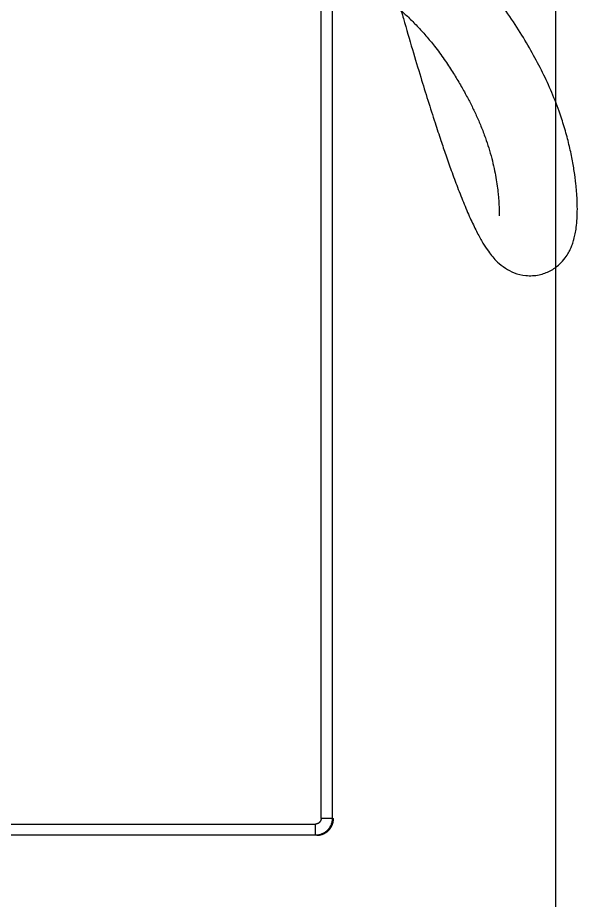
# Model space of a CAD drawing. Header units: millimetres. Extents: x -33000 to 294000, y 0 to 42408.
# Drawn here: x 136392.2 to 136492.2, y 14892 to 15049.7 of the extents above; entities that cross this region are included whole.
import ezdxf

# ---------------------------------------------------------------- set-up
doc = ezdxf.new("R2010")
doc.units = ezdxf.units.MM
doc.header["$LTSCALE"] = 50
doc.layers.add('arch', color=8, linetype='Continuous')

msp = doc.modelspace()

# ---------------------------------------------------------------- linework, layer by layer
at = {"layer": 'arch'}
for p, q in [((136488.3, 15614.6), (136488.3, 14714.6)), ((136445.63, 14903.6), (136334.16, 14903.6))]:
    msp.add_line(p, q, dxfattribs=at)
for points, knots in [([(136460.74, 15050.87), (136460.86, 15050.42), (136461.54, 15048.06), (136462.72, 15044.02), (136464.17, 15039.17), (136465.52, 15034.81), (136466.72, 15031.05), (136467.77, 15027.84), (136468.74, 15025.01), (136469.73, 15022.18), (136470.84, 15019.19), (136472.02, 15016.21), (136473.18, 15013.53), (136474.29, 15011.25), (136475.31, 15009.42), (136476.22, 15008.02), (136477.05, 15006.94), (136477.88, 15006.03), (136479.16, 15004.96), (136480.89, 15004.04), (136482.99, 15003.5), (136485.32, 15003.62), (136487.47, 15004.43), (136488.96, 15005.52), (136490, 15006.69), (136490.65, 15007.7), (136491.03, 15008.46), (136491.34, 15009.25), (136491.62, 15010.13), (136491.84, 15011.12), (136492.04, 15012.35), (136492.17, 15013.81), (136492.21, 15015.45), (136492.17, 15017.09), (136492.07, 15018.6), (136491.91, 15020.31), (136491.65, 15022.29), (136491.22, 15024.77), (136490.63, 15027.43), (136489.87, 15030.19), (136488.83, 15033.34), (136487.49, 15036.74), (136485.81, 15040.32), (136483.91, 15043.86), (136481.72, 15047.54), (136479.18, 15051.33), (136476.26, 15055.08), (136473.05, 15058.6), (136469.65, 15061.82), (136466.02, 15064.77), (136462.02, 15067.58), (136457.54, 15070.29), (136452.85, 15072.81), (136448.52, 15074.94), (136444.71, 15076.74), (136441.52, 15078.24), (136438.69, 15079.59), (136436.22, 15080.82), (136434.23, 15081.85), (136432.64, 15082.73), (136431.37, 15083.46), (136430.06, 15084.24), (136428.56, 15085.19), (136426.82, 15086.37), (136424.87, 15087.82), (136422.74, 15089.54), (136420.45, 15091.57), (136418.31, 15093.63), (136416.92, 15095.02), (136416.33, 15095.61)], [0, 0, 0, 0, 0.002402, 0.012822, 0.022862, 0.031953, 0.041591, 0.049804, 0.057078, 0.065589, 0.075662, 0.087423, 0.100212, 0.112465, 0.124066, 0.134938, 0.14339, 0.151502, 0.160466, 0.167922, 0.176056, 0.184411, 0.191859, 0.199965, 0.206744, 0.21219, 0.217097, 0.223024, 0.230036, 0.23816, 0.247424, 0.260726, 0.274526, 0.287305, 0.299016, 0.309624, 0.327234, 0.346233, 0.366797, 0.388823, 0.410891, 0.441474, 0.471024, 0.500223, 0.53021, 0.561057, 0.591924, 0.620712, 0.647368, 0.671723, 0.697531, 0.724554, 0.751108, 0.776769, 0.796252, 0.814395, 0.830904, 0.84598, 0.860444, 0.869383, 0.878121, 0.886896, 0.897619, 0.910691, 0.92579, 0.943097, 0.962569, 0.984147, 1, 1, 1, 1]), ([(136405.95, 15086.36), (136406.3, 15086.01), (136407.46, 15084.82), (136409.42, 15082.86), (136411.82, 15080.58), (136414.25, 15078.44), (136416.87, 15076.31), (136419.87, 15074.13), (136423.02, 15072.11), (136426.1, 15070.33), (136428.8, 15068.89), (136431.31, 15067.62), (136433.55, 15066.53), (136435.59, 15065.56), (136437.63, 15064.6), (136439.86, 15063.56), (136442.38, 15062.36), (136445.03, 15061.06), (136447.64, 15059.72), (136450.03, 15058.42), (136452.14, 15057.2), (136453.94, 15056.08), (136455.45, 15055.07), (136456.74, 15054.16), (136457.91, 15053.29), (136459.16, 15052.3), (136460.55, 15051.11), (136462.07, 15049.72), (136463.63, 15048.15), (136465.19, 15046.42), (136466.84, 15044.42), (136468.42, 15042.26), (136469.89, 15040.03), (136471.16, 15037.92), (136472.28, 15035.95), (136473.27, 15034.06), (136474.16, 15032.2), (136475, 15030.26), (136475.74, 15028.31), (136476.38, 15026.4), (136476.9, 15024.57), (136477.32, 15022.8), (136477.64, 15021.14), (136477.88, 15019.62), (136478.04, 15018.31), (136478.13, 15017.26), (136478.19, 15016.36), (136478.21, 15015.52), (136478.21, 15014.82), (136478.2, 15014.41), (136478.21, 15014.31), (136478.23, 15014.3)], [0, 0, 0, 0, 0.0087569, 0.0291666, 0.0481263, 0.0655636, 0.082947, 0.1025636, 0.1244691, 0.140388, 0.1554253, 0.1689002, 0.1807908, 0.1910894, 0.2015427, 0.2137453, 0.2277044, 0.2434234, 0.2587888, 0.2734129, 0.2866866, 0.298605, 0.3091656, 0.3183675, 0.3268702, 0.3363666, 0.3485088, 0.3620438, 0.3769628, 0.3932545, 0.4107109, 0.4329158, 0.4538942, 0.4736599, 0.493506, 0.5119877, 0.5301413, 0.5492772, 0.569369, 0.5868021, 0.6046622, 0.6217005, 0.6376579, 0.6525469, 0.6667693, 0.677429, 0.689201, 0.7020371, 0.7156121, 0.7277434, 0.7360933, 0.7360933, 0.7360933, 0.7360933]), ([(136448.41, 14906.6), (136448.41, 14906.41), (136448.39, 14906.21), (136448.31, 14905.83), (136448.25, 14905.64), (136448.1, 14905.28), (136448.01, 14905.1), (136447.79, 14904.77), (136447.67, 14904.62), (136447.39, 14904.34), (136447.24, 14904.22), (136446.91, 14904), (136446.74, 14903.91), (136446.37, 14903.76), (136446.18, 14903.7), (136445.8, 14903.62), (136445.6, 14903.6), (136445.41, 14903.6)], [0, 0, 0, 0, 0.125, 0.125, 0.25, 0.25, 0.375, 0.375, 0.5, 0.5, 0.625, 0.625, 0.75, 0.75, 0.875, 0.875, 1, 1, 1, 1]), ([(136445.41, 14903.6), (136445.41, 14903.6), (136445.41, 14903.6), (136445.41, 14903.61), (136445.41, 14903.65), (136445.41, 14903.81), (136445.41, 14904.18), (136445.41, 14904.69), (136445.41, 14905.19), (136445.41, 14905.44), (136445.41, 14905.6)], [0, 0, 0, 0, 0.000393, 0.017217, 0.089223, 0.16123, 0.449255, 0.73728, 0.881292, 1, 1, 1, 1]), ([(136445.63, 14903.6), (136445.63, 14903.6), (136445.65, 14903.6), (136445.68, 14903.61), (136445.7, 14903.61), (136445.73, 14903.61), (136445.76, 14903.61), (136445.78, 14903.61), (136445.81, 14903.61), (136445.83, 14903.61), (136445.86, 14903.61), (136445.88, 14903.62), (136445.91, 14903.62), (136445.93, 14903.62), (136445.96, 14903.62), (136445.98, 14903.63), (136446.01, 14903.63), (136446.03, 14903.63), (136446.05, 14903.64), (136446.08, 14903.64), (136446.1, 14903.64), (136446.13, 14903.65), (136446.15, 14903.65), (136446.17, 14903.65), (136446.2, 14903.66), (136446.22, 14903.66), (136446.24, 14903.67), (136446.26, 14903.67), (136446.29, 14903.68), (136446.31, 14903.68), (136446.33, 14903.69), (136446.35, 14903.69), (136446.38, 14903.7), (136446.4, 14903.71), (136446.42, 14903.71), (136446.44, 14903.72), (136446.46, 14903.72), (136446.49, 14903.73), (136446.51, 14903.74), (136446.53, 14903.74), (136446.55, 14903.75), (136446.57, 14903.76), (136446.59, 14903.76), (136446.61, 14903.77), (136446.63, 14903.78), (136446.65, 14903.79), (136446.67, 14903.79), (136446.69, 14903.8), (136446.71, 14903.81), (136446.73, 14903.82), (136446.75, 14903.82), (136446.77, 14903.83), (136446.79, 14903.84), (136446.81, 14903.85), (136446.83, 14903.86), (136446.85, 14903.86), (136446.86, 14903.87), (136446.88, 14903.88), (136446.9, 14903.89), (136446.92, 14903.9), (136446.94, 14903.91), (136446.95, 14903.91), (136446.97, 14903.92), (136446.99, 14903.93), (136447.01, 14903.94), (136447.02, 14903.95), (136447.04, 14903.96), (136447.06, 14903.97), (136447.08, 14903.98), (136447.09, 14903.99), (136447.11, 14904), (136447.12, 14904.01), (136447.14, 14904.01), (136447.16, 14904.02), (136447.17, 14904.03), (136447.19, 14904.04), (136447.2, 14904.05), (136447.22, 14904.06), (136447.23, 14904.07), (136447.25, 14904.08), (136447.26, 14904.09), (136447.28, 14904.1), (136447.29, 14904.11), (136447.31, 14904.12), (136447.32, 14904.13), (136447.34, 14904.14), (136447.35, 14904.15), (136447.36, 14904.16), (136447.38, 14904.17), (136447.39, 14904.18), (136447.41, 14904.19), (136447.42, 14904.2), (136447.43, 14904.21), (136447.45, 14904.22), (136447.46, 14904.23), (136447.47, 14904.24), (136447.48, 14904.25), (136447.5, 14904.26), (136447.51, 14904.27), (136447.52, 14904.28), (136447.53, 14904.29), (136447.54, 14904.3), (136447.56, 14904.31), (136447.57, 14904.32), (136447.58, 14904.33), (136447.59, 14904.34), (136447.6, 14904.35), (136447.61, 14904.36), (136447.63, 14904.37), (136447.64, 14904.38), (136447.65, 14904.39), (136447.66, 14904.4), (136447.67, 14904.41), (136447.68, 14904.42), (136447.69, 14904.43), (136447.7, 14904.44), (136447.71, 14904.45), (136447.72, 14904.45), (136447.73, 14904.46), (136447.74, 14904.47), (136447.76, 14904.49), (136447.79, 14904.52), (136447.82, 14904.56), (136447.86, 14904.6), (136447.89, 14904.64), (136447.93, 14904.68), (136447.96, 14904.72), (136448, 14904.76), (136448.03, 14904.81), (136448.06, 14904.85), (136448.09, 14904.89), (136448.12, 14904.94), (136448.15, 14904.98), (136448.18, 14905.02), (136448.2, 14905.07), (136448.23, 14905.11), (136448.26, 14905.16), (136448.28, 14905.21), (136448.3, 14905.25), (136448.33, 14905.3), (136448.35, 14905.35), (136448.37, 14905.39), (136448.39, 14905.44), (136448.41, 14905.49), (136448.43, 14905.53), (136448.45, 14905.58), (136448.46, 14905.63), (136448.48, 14905.68), (136448.5, 14905.73), (136448.51, 14905.78), (136448.52, 14905.82), (136448.54, 14905.87), (136448.55, 14905.92), (136448.56, 14905.97), (136448.57, 14906.02), (136448.58, 14906.07), (136448.59, 14906.12), (136448.59, 14906.17), (136448.6, 14906.21), (136448.61, 14906.26), (136448.61, 14906.31), (136448.62, 14906.36), (136448.62, 14906.41), (136448.62, 14906.46), (136448.63, 14906.51), (136448.63, 14906.56), (136448.63, 14906.59), (136448.63, 14906.6)], [0, 0, 0, 0, 0.005532, 0.011042, 0.016529, 0.021994, 0.027436, 0.032856, 0.038253, 0.043627, 0.048979, 0.054309, 0.059616, 0.0649, 0.070162, 0.075401, 0.080618, 0.085812, 0.090984, 0.096133, 0.10126, 0.106364, 0.111446, 0.116505, 0.121541, 0.126555, 0.131547, 0.136515, 0.141462, 0.146386, 0.151287, 0.156166, 0.161022, 0.165855, 0.170666, 0.175455, 0.180221, 0.184965, 0.189686, 0.194384, 0.19906, 0.203713, 0.208344, 0.212952, 0.217538, 0.222101, 0.226642, 0.23116, 0.235656, 0.240129, 0.244579, 0.249007, 0.253413, 0.257795, 0.262156, 0.266494, 0.270809, 0.275102, 0.279372, 0.283619, 0.287845, 0.292047, 0.296227, 0.300385, 0.30452, 0.308632, 0.312722, 0.316789, 0.320834, 0.324857, 0.328856, 0.332833, 0.336788, 0.34072, 0.34463, 0.348517, 0.352381, 0.356223, 0.360043, 0.36384, 0.367614, 0.371366, 0.375095, 0.378802, 0.382486, 0.386148, 0.389787, 0.393404, 0.396998, 0.400569, 0.404118, 0.407645, 0.411149, 0.41463, 0.418089, 0.421525, 0.424939, 0.42833, 0.431699, 0.435045, 0.438369, 0.44167, 0.444948, 0.448204, 0.451438, 0.454649, 0.457837, 0.461003, 0.464146, 0.467267, 0.470365, 0.473441, 0.476494, 0.479525, 0.482533, 0.485519, 0.488482, 0.491422, 0.49434, 0.497236, 0.500109, 0.511564, 0.522994, 0.534397, 0.545774, 0.557125, 0.56845, 0.579749, 0.591021, 0.602268, 0.613488, 0.624682, 0.63585, 0.646992, 0.658107, 0.669197, 0.68026, 0.691297, 0.702308, 0.713293, 0.724251, 0.735184, 0.74609, 0.75697, 0.767824, 0.778652, 0.789454, 0.80023, 0.810979, 0.821702, 0.8324, 0.843071, 0.853716, 0.864334, 0.874927, 0.885493, 0.896034, 0.906548, 0.917036, 0.927498, 0.937934, 0.948343, 0.958727, 0.969084, 0.979416, 0.989721, 1, 1, 1, 1]), ([(136448.41, 14906.6), (136448.41, 14906.6), (136448.4, 14906.6), (136448.36, 14906.6), (136448.2, 14906.6), (136447.83, 14906.6), (136447.32, 14906.6), (136446.82, 14906.6), (136446.58, 14906.6), (136446.41, 14906.6)], [0, 0, 0, 0, 0.016831, 0.088865, 0.160899, 0.449036, 0.737173, 0.881241, 1, 1, 1, 1]), ([(136448.41, 14906.6), (136448.44, 14906.6), (136448.47, 14906.6), (136448.53, 14906.6), (136448.56, 14906.6), (136448.59, 14906.6), (136448.61, 14906.6), (136448.63, 14906.6), (136448.63, 14906.6), (136448.63, 14906.6)], [0, 0, 0, 0, 0.244427, 0.244427, 0.496285, 0.496285, 0.748142, 0.748142, 1, 1, 1, 1])]:
    msp.add_open_spline(points, degree=3, knots=knots, dxfattribs=at)
for points in [[(136446.41, 14906.6), (136446.41, 15060.35)], [(136448.41, 15059.3), (136448.41, 14906.6)], [(136335.91, 14905.6), (136445.41, 14905.6)], [(136445.41, 14903.6), (136334.91, 14903.6)]]:
    msp.add_open_spline(points, degree=1, dxfattribs=at)
msp.add_rational_spline([(136446.41, 14906.6), (136446.41, 14906.02), (136445.99, 14905.6), (136445.41, 14905.6)], [1, 0.804737854124, 0.804737854124, 1], degree=3, dxfattribs=at)

doc.saveas('drawing.dxf')
